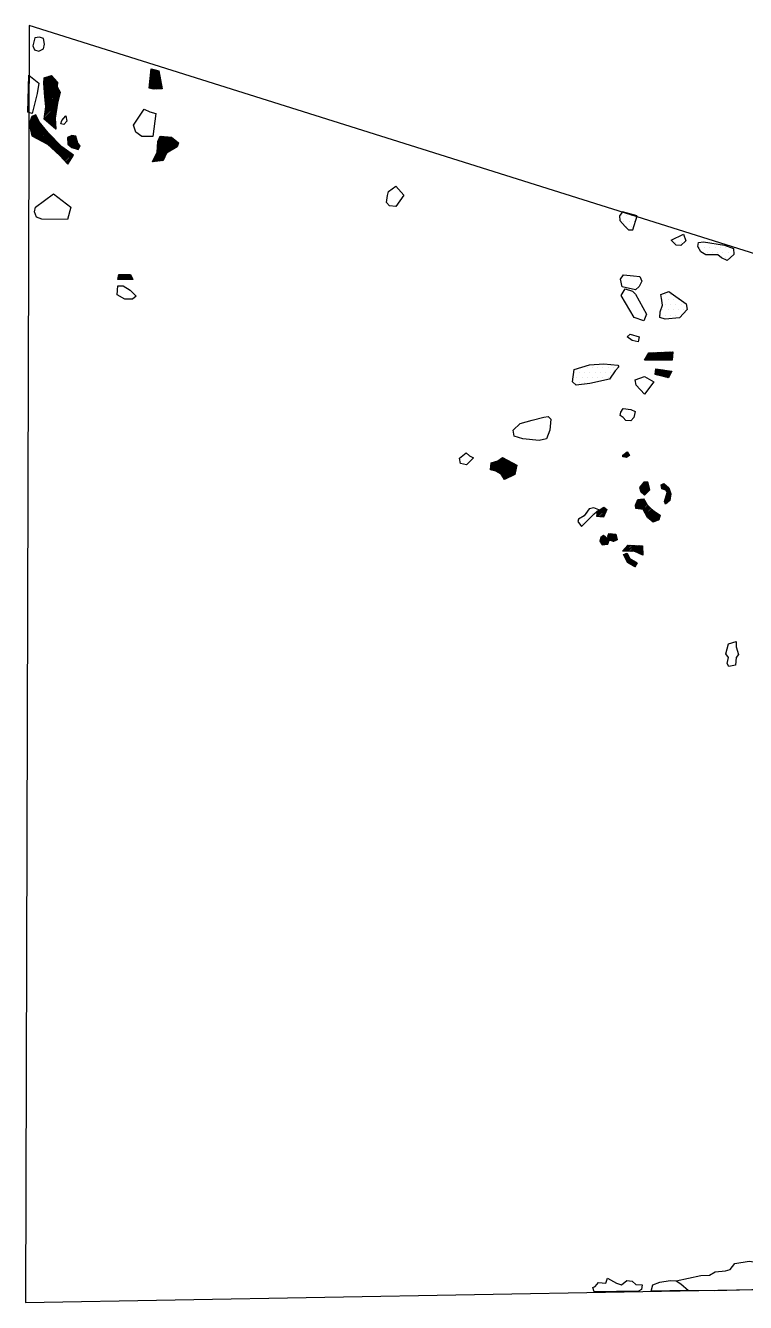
# Model space of a CAD drawing. Header units: metres. Extents: x -8.9 to -4.92, y -17.04 to -13.98.
# Drawn here: x -8.895 to -7.171, y -17.039 to -13.982 of the extents above; entities that cross this region are included whole.
import ezdxf

# ---------------------------------------------------------------- set-up
doc = ezdxf.new("R2010")
doc.units = ezdxf.units.M
doc.header["$LTSCALE"] = 25
doc.header["$MEASUREMENT"] = 0
doc.linetypes.add('STRICHPUNKTX2', pattern=[2, 1, -0.5, 0, -0.5])
doc.layers.get('0').update_dxf_attribs({"linetype": 'CONTINUOUS'})
for name, color, linetype in [('GRABUNGSGRENZE', 3, 'STRICHPUNKTX2'), ('KNOCHEN', 2, 'CONTINUOUS'), ('KNOCHENSCHRAFF', 2, 'CONTINUOUS'), ('STEINE', 4, 'CONTINUOUS'), ('STEINESCHRAFF', 4, 'CONTINUOUS')]:
    doc.layers.add(name, color=color, linetype=linetype)

# ---------------------------------------------------------------- blocks, each defined once
blk = doc.blocks.new('*X1')
at = {"color": 0}
for p, q in [((-859.81, -1411.7), (-857.5, -1409.4)), ((-859.76, -1411.31), (-857.56, -1409.1)), ((-859.72, -1410.91), (-857.75, -1408.94)), ((-859.68, -1410.51), (-858.04, -1408.87)), ((-859.63, -1410.11), (-858.32, -1408.8)), ((-859.59, -1409.72), (-858.6, -1408.73)), ((-859.54, -1409.32), (-858.88, -1408.66)), ((-859.5, -1408.92), (-859.16, -1408.58)), ((-859.46, -1408.53), (-859.44, -1408.51)), ((-885.17, -1411.96), (-883.35, -1410.15)), ((-885.14, -1412.29), (-883.16, -1410.31)), ((-885.13, -1411.57), (-883.87, -1410.31)), ((-885.11, -1412.61), (-882.99, -1410.49)), ((-885.1, -1411.19), (-884.38, -1410.47)), ((-885.09, -1412.94), (-882.82, -1410.68)), ((-885.06, -1410.8), (-884.89, -1410.63)), ((-885.06, -1413.27), (-882.65, -1410.86)), ((-885.03, -1413.59), (-882.48, -1411.05)), ((-885, -1413.92), (-882.31, -1411.23)), ((-884.98, -1414.25), (-882.15, -1411.41)), ((-884.95, -1414.57), (-881.98, -1411.6)), ((-884.92, -1414.9), (-881.91, -1411.88)), ((-884.9, -1415.23), (-881.91, -1412.24)), ((-884.87, -1415.55), (-881.91, -1412.6)), ((-859.94, -1412.89), (-857.34, -1410.3)), ((-859.89, -1412.5), (-857.39, -1410)), ((-859.86, -1413.17), (-857.29, -1410.6)), ((-859.85, -1412.1), (-857.45, -1409.7)), ((-859.58, -1413.25), (-857.23, -1410.9)), ((-859.3, -1413.32), (-857.18, -1411.2)), ((-859.03, -1413.4), (-857.13, -1411.5)), ((-858.66, -1413.38), (-857.07, -1411.8)), ((-858.28, -1413.36), (-857.02, -1412.1)), ((-857.91, -1413.34), (-856.96, -1412.4)), ((-884.84, -1415.87), (-881.88, -1412.92)), ((-884.81, -1416.2), (-881.76, -1413.15)), ((-884.8, -1418.67), (-881.56, -1415.43)), ((-884.78, -1416.52), (-881.64, -1413.38)), ((-884.75, -1416.84), (-881.51, -1413.61)), ((-884.75, -1418.26), (-881.46, -1414.98)), ((-884.72, -1417.17), (-881.39, -1413.84)), ((-884.69, -1417.85), (-881.37, -1414.52)), ((-884.68, -1417.49), (-881.27, -1414.08)), ((-857.53, -1413.32), (-856.91, -1412.7)), ((-857.16, -1413.3), (-856.86, -1413)), ((-885.02, -1420.3), (-881.92, -1417.2)), ((-884.99, -1420.62), (-881.99, -1417.62)), ((-884.97, -1419.89), (-881.86, -1416.79)), ((-884.91, -1419.49), (-881.76, -1416.33)), ((-884.86, -1419.08), (-881.66, -1415.88)), ((-884.8, -1420.79), (-882.05, -1418.04)), ((-884.61, -1420.95), (-882.12, -1418.46)), ((-888.62, -1421.78), (-886.85, -1420.01)), ((-888.56, -1422.07), (-886.73, -1420.25)), ((-888.51, -1421.32), (-886.98, -1419.78)), ((-888.5, -1422.36), (-886.61, -1420.48)), ((-888.44, -1422.66), (-886.49, -1420.71)), ((-888.38, -1422.95), (-886.37, -1420.95)), ((-888.34, -1420.79), (-887.14, -1419.59)), ((-888.32, -1423.25), (-886.25, -1421.18)), ((-888.26, -1423.54), (-886.1, -1421.38)), ((-888.2, -1423.83), (-885.94, -1421.57)), ((-888.17, -1420.27), (-887.69, -1419.78)), ((-888.14, -1424.13), (-885.78, -1421.77)), ((-884.42, -1421.12), (-882.18, -1418.88)), ((-884.23, -1421.28), (-882.25, -1419.29)), ((-884.04, -1421.44), (-882.31, -1419.71)), ((-883.86, -1421.61), (-882.37, -1420.13)), ((-883.67, -1421.77), (-882.4, -1420.51)), ((-883.48, -1421.94), (-882.38, -1420.84)), ((-883.29, -1422.1), (-882.37, -1421.18)), ((-883.1, -1422.27), (-882.35, -1421.52)), ((-888.08, -1424.42), (-885.63, -1421.97)), ((-887.93, -1424.62), (-885.47, -1422.16)), ((-887.7, -1424.74), (-885.31, -1422.36)), ((-887.47, -1424.87), (-885.15, -1422.55)), ((-887.23, -1424.99), (-885, -1422.75)), ((-887, -1425.11), (-884.84, -1422.95)), ((-886.77, -1425.24), (-884.68, -1423.14)), ((-886.54, -1425.36), (-884.52, -1423.34)), ((-886.31, -1425.48), (-884.36, -1423.53)), ((-886.08, -1425.6), (-884.21, -1423.73)), ((-885.85, -1425.73), (-884.04, -1423.92)), ((-885.62, -1425.85), (-883.87, -1424.1)), ((-885.39, -1425.97), (-883.69, -1424.28)), ((-885.16, -1426.1), (-883.52, -1424.46)), ((-884.93, -1426.22), (-883.35, -1424.64)), ((-884.7, -1426.34), (-883.17, -1424.82)), ((-882.91, -1422.43), (-882.33, -1421.86)), ((-882.72, -1422.6), (-882.32, -1422.19)), ((-882.53, -1422.76), (-882.3, -1422.53)), ((-882.35, -1422.93), (-882.29, -1422.87)), ((-879.5, -1425.03), (-879.34, -1424.87)), ((-879.48, -1425.37), (-878.65, -1424.54)), ((-879.46, -1425.7), (-878.26, -1424.5)), ((-879.44, -1426.04), (-877.97, -1424.56)), ((-879.42, -1426.37), (-877.67, -1424.62)), ((-879.31, -1426.61), (-877.44, -1424.74)), ((-857.98, -1428.26), (-854.62, -1424.91)), ((-857.95, -1427.88), (-854.95, -1424.87)), ((-857.92, -1427.5), (-855.27, -1424.84)), ((-857.89, -1427.12), (-855.59, -1424.81)), ((-857.87, -1426.73), (-855.91, -1424.77)), ((-857.84, -1426.35), (-856.23, -1424.74)), ((-857.81, -1425.97), (-856.55, -1424.71)), ((-857.59, -1425.4), (-856.87, -1424.67)), ((-857.36, -1424.81), (-857.19, -1424.64)), ((-884.47, -1426.47), (-883, -1425)), ((-884.24, -1426.59), (-882.83, -1425.18)), ((-884.06, -1426.76), (-882.65, -1425.36)), ((-883.87, -1426.93), (-882.48, -1425.54)), ((-883.68, -1427.1), (-882.31, -1425.72)), ((-883.5, -1427.26), (-882.13, -1425.9)), ((-883.31, -1427.43), (-881.96, -1426.08)), ((-883.13, -1427.6), (-881.79, -1426.26)), ((-882.94, -1427.77), (-881.61, -1426.44)), ((-882.75, -1427.93), (-881.44, -1426.62)), ((-882.57, -1428.1), (-881.26, -1426.8)), ((-882.38, -1428.27), (-881.09, -1426.98)), ((-882.2, -1428.44), (-880.92, -1427.16)), ((-882.01, -1428.6), (-880.72, -1427.32)), ((-881.82, -1428.77), (-880.52, -1427.46)), ((-881.64, -1428.94), (-880.31, -1427.61)), ((-881.45, -1429.11), (-880.1, -1427.76)), ((-881.27, -1429.27), (-879.9, -1427.9)), ((-879.12, -1426.77), (-877.36, -1425.01)), ((-878.92, -1426.93), (-877.28, -1425.29)), ((-878.73, -1427.09), (-877.2, -1425.56)), ((-878.54, -1427.25), (-877.12, -1425.83)), ((-878.32, -1427.39), (-877.04, -1426.11)), ((-878.05, -1427.47), (-876.95, -1426.37)), ((-877.78, -1427.56), (-876.78, -1426.56)), ((-877.51, -1427.64), (-876.62, -1426.75)), ((-877.25, -1427.73), (-876.45, -1426.93)), ((-876.98, -1427.82), (-876.84, -1427.68)), ((-859.08, -1430.77), (-853.81, -1425.5)), ((-858.78, -1430.12), (-854, -1425.34)), ((-858.68, -1430.73), (-853.61, -1425.66)), ((-858.46, -1429.45), (-854.2, -1425.19)), ((-858.29, -1430.69), (-853.41, -1425.82)), ((-858.15, -1428.79), (-854.4, -1425.03)), ((-857.89, -1430.64), (-853.22, -1425.97)), ((-855.39, -1428.5), (-853.02, -1426.13)), ((-854.46, -1427.93), (-853.01, -1426.47)), ((-853.54, -1427.36), (-853.18, -1427)), ((-881.1, -1429.46), (-879.69, -1428.05)), ((-880.93, -1429.65), (-879.48, -1428.2)), ((-880.76, -1429.83), (-879.27, -1428.34)), ((-880.6, -1430.02), (-879.07, -1428.49)), ((-880.43, -1430.2), (-878.86, -1428.64)), ((-880.26, -1430.39), (-878.65, -1428.78)), ((-880.09, -1430.57), (-878.45, -1428.93)), ((-879.92, -1430.76), (-878.24, -1429.07)), ((-879.76, -1430.95), (-878.18, -1429.37)), ((-879.59, -1431.13), (-878.8, -1430.34)), ((-857.49, -1430.6), (-855.86, -1428.97)), ((-857.09, -1430.56), (-856.14, -1429.61)), ((-856.7, -1430.52), (-856.42, -1430.24)), ((-879.42, -1431.32), (-879.41, -1431.31)), ((-867.38, -1458.87), (-866.29, -1457.78)), ((-867.32, -1458.46), (-866.64, -1457.78)), ((-867.26, -1458.05), (-867, -1457.79)), ((-867.11, -1458.96), (-865.93, -1457.78)), ((-866.75, -1458.96), (-865.57, -1457.78)), ((-866.4, -1458.95), (-865.22, -1457.77)), ((-866.04, -1458.95), (-864.86, -1457.77)), ((-865.69, -1458.95), (-864.51, -1457.77)), ((-865.33, -1458.95), (-864.34, -1457.95)), ((-864.98, -1458.95), (-864.22, -1458.19)), ((-864.62, -1458.95), (-864.11, -1458.43)), ((-864.27, -1458.95), (-864, -1458.68)), ((-863.92, -1458.95), (-863.89, -1458.92))]:
    blk.add_line(p, q, dxfattribs=at)
blk = doc.blocks.new('*X2')
at = {"color": 0}
for p, q in [((-741.15, -1478.31), (-739.34, -1476.5)), ((-741.04, -1477.85), (-739.71, -1476.51)), ((-740.79, -1478.31), (-738.97, -1476.48)), ((-740.54, -1477), (-740.08, -1476.53)), ((-740.44, -1478.31), (-738.6, -1476.47)), ((-740.08, -1478.3), (-738.23, -1476.45)), ((-739.73, -1478.3), (-737.86, -1476.44)), ((-739.37, -1478.3), (-737.49, -1476.42)), ((-739.02, -1478.3), (-737.13, -1476.41)), ((-738.66, -1478.3), (-736.76, -1476.39)), ((-738.31, -1478.3), (-736.39, -1476.37)), ((-737.95, -1478.29), (-736.02, -1476.36)), ((-737.6, -1478.29), (-735.65, -1476.34)), ((-737.24, -1478.29), (-735.28, -1476.33)), ((-736.89, -1478.29), (-734.91, -1476.31)), ((-736.53, -1478.29), (-734.54, -1476.3)), ((-736.18, -1478.29), (-734.49, -1476.6)), ((-735.82, -1478.28), (-734.53, -1476.99)), ((-735.47, -1478.28), (-734.56, -1477.38)), ((-735.11, -1478.28), (-734.59, -1477.76)), ((-734.76, -1478.28), (-734.63, -1478.15)), ((-738.68, -1481.5), (-737.69, -1480.51)), ((-738.65, -1481.11), (-738, -1480.46)), ((-738.61, -1480.72), (-738.31, -1480.42)), ((-738.6, -1481.77), (-737.38, -1480.55)), ((-738.32, -1481.84), (-737.07, -1480.59)), ((-738.03, -1481.91), (-736.76, -1480.64)), ((-737.75, -1481.98), (-736.45, -1480.68)), ((-737.46, -1482.04), (-736.15, -1480.73)), ((-737.18, -1482.11), (-735.84, -1480.77)), ((-736.89, -1482.18), (-735.53, -1480.82)), ((-736.6, -1482.25), (-735.22, -1480.86)), ((-736.32, -1482.32), (-734.91, -1480.91)), ((-736.03, -1482.38), (-734.96, -1481.31)), ((-735.75, -1482.45), (-735.31, -1482.02)), ((-746.47, -1501.31), (-745.46, -1500.29)), ((-746.28, -1501.47), (-745.31, -1500.5)), ((-745.98, -1501.53), (-745.17, -1500.71)), ((-745.69, -1501.58), (-745.02, -1500.92)), ((-744.92, -1501.17), (-744.88, -1501.13)), ((-778.15, -1504.35), (-775.52, -1501.72)), ((-778.11, -1503.96), (-776.65, -1502.5)), ((-778.07, -1503.57), (-777.14, -1502.63)), ((-778.03, -1504.59), (-775.13, -1501.69)), ((-778.03, -1503.17), (-777.63, -1502.77)), ((-777.75, -1504.66), (-774.9, -1501.81)), ((-777.47, -1504.73), (-774.67, -1501.93)), ((-777.19, -1504.8), (-774.44, -1502.05)), ((-776.9, -1504.87), (-774.2, -1502.17)), ((-776.68, -1505), (-773.97, -1502.29)), ((-776.46, -1505.13), (-773.74, -1502.41)), ((-776.23, -1505.26), (-773.51, -1502.53)), ((-776.01, -1505.39), (-773.27, -1502.65)), ((-775.78, -1505.52), (-773.04, -1502.77)), ((-775.59, -1505.68), (-772.81, -1502.9)), ((-775.45, -1505.89), (-772.58, -1503.02)), ((-775.31, -1506.1), (-772.34, -1503.14)), ((-775.17, -1506.32), (-772.11, -1503.26)), ((-775.03, -1506.53), (-771.88, -1503.38)), ((-774.89, -1506.75), (-771.94, -1503.8)), ((-774.42, -1506.62), (-772.05, -1504.26)), ((-773.73, -1506.29), (-772.16, -1504.72)), ((-773.04, -1505.95), (-772.27, -1505.19)), ((-742.42, -1508.92), (-741, -1507.5)), ((-742.34, -1509.2), (-740.65, -1507.51)), ((-742.26, -1509.47), (-740.46, -1507.67)), ((-742.19, -1509.75), (-740.39, -1507.95)), ((-742.03, -1509.95), (-740.31, -1508.23)), ((-741.93, -1508.08), (-741.35, -1507.5)), ((-741.84, -1510.11), (-740.24, -1508.51)), ((-741.65, -1510.27), (-740.16, -1508.78)), ((-741.46, -1510.44), (-740.08, -1509.06)), ((-741.27, -1510.6), (-740.95, -1510.28)), ((-737.27, -1508.37), (-736.81, -1507.91)), ((-737.23, -1508.68), (-736.54, -1507.99)), ((-737.18, -1508.98), (-736.34, -1508.15)), ((-736.98, -1509.14), (-736.15, -1508.31)), ((-736.73, -1509.24), (-735.96, -1508.48)), ((-736.47, -1509.34), (-735.77, -1508.64)), ((-736.41, -1511.76), (-735, -1510.34)), ((-736.25, -1511.23), (-735.06, -1510.05)), ((-736.21, -1509.43), (-735.58, -1508.8)), ((-736.08, -1510.71), (-735.16, -1509.79)), ((-736.07, -1509.65), (-735.44, -1509.01)), ((-735.94, -1509.86), (-735.34, -1509.27)), ((-735.91, -1510.19), (-735.25, -1509.53)), ((-752.64, -1515.26), (-750.95, -1513.56)), ((-743.41, -1513.09), (-741.87, -1511.55)), ((-743.37, -1513.41), (-741.54, -1511.58)), ((-743.34, -1513.73), (-741.4, -1511.79)), ((-743.25, -1512.58), (-742.26, -1511.6)), ((-743.08, -1513.83), (-741.26, -1512.01)), ((-742.97, -1511.95), (-742.66, -1511.64)), ((-742.77, -1513.87), (-741.12, -1512.22)), ((-742.45, -1513.91), (-740.99, -1512.44)), ((-742.14, -1513.95), (-740.85, -1512.65)), ((-741.83, -1513.99), (-740.71, -1512.87)), ((-741.57, -1514.08), (-740.53, -1513.05)), ((-741.45, -1514.31), (-740.36, -1513.23)), ((-741.33, -1514.55), (-740.18, -1513.4)), ((-741.21, -1514.78), (-740.01, -1513.58)), ((-736.5, -1512.2), (-735.05, -1510.75)), ((-736.39, -1512.44), (-735.11, -1511.16)), ((-736.27, -1512.68), (-735.16, -1511.57)), ((-752.71, -1515.68), (-750.75, -1513.72)), ((-752.57, -1514.83), (-751.65, -1513.91)), ((-752.43, -1515.75), (-750.56, -1513.88)), ((-752.1, -1515.78), (-750.36, -1514.04)), ((-751.77, -1515.8), (-750.52, -1514.55)), ((-751.44, -1515.82), (-750.8, -1515.18)), ((-751.11, -1515.85), (-751.08, -1515.81)), ((-741.09, -1515.02), (-739.83, -1513.76)), ((-740.97, -1515.25), (-739.65, -1513.93)), ((-740.85, -1515.48), (-739.45, -1514.09)), ((-740.73, -1515.72), (-739.25, -1514.24)), ((-740.61, -1515.95), (-739.05, -1514.4)), ((-740.41, -1516.11), (-738.86, -1514.55)), ((-740.22, -1516.27), (-738.66, -1514.71)), ((-740.02, -1516.42), (-738.44, -1514.85)), ((-739.82, -1516.58), (-738.23, -1514.99)), ((-739.63, -1516.74), (-738.02, -1515.13)), ((-739.43, -1516.89), (-737.8, -1515.26)), ((-739.23, -1517.04), (-737.59, -1515.4)), ((-738.64, -1516.81), (-737.65, -1515.83)), ((-738.06, -1516.58), (-737.8, -1516.33)), ((-752, -1521.68), (-750.84, -1520.52)), ((-751.89, -1521.23), (-751.03, -1520.37)), ((-751.85, -1521.89), (-750.64, -1520.68)), ((-751.7, -1522.09), (-750.44, -1520.84)), ((-751.55, -1522.29), (-750.25, -1520.99)), ((-751.36, -1522.46), (-750.05, -1521.15)), ((-750.97, -1522.42), (-749.85, -1521.31)), ((-750.58, -1522.38), (-749.86, -1521.67)), ((-750.18, -1522.34), (-750, -1522.16)), ((-750.07, -1520.46), (-749.43, -1519.83)), ((-749.98, -1520.73), (-749.11, -1519.86)), ((-749.92, -1519.96), (-749.76, -1519.8)), ((-749.9, -1521), (-748.79, -1519.89)), ((-749.81, -1521.26), (-748.47, -1519.92)), ((-749.61, -1521.42), (-748.15, -1519.96)), ((-749.35, -1521.51), (-748.07, -1520.23)), ((-749.09, -1521.6), (-748.01, -1520.53)), ((-748.83, -1521.69), (-747.95, -1520.82)), ((-748.34, -1521.56), (-747.89, -1521.11)), ((-746.53, -1524), (-745.13, -1522.59)), ((-746.2, -1524.01), (-744.79, -1522.61)), ((-745.86, -1524.03), (-744.45, -1522.62)), ((-745.52, -1524.04), (-744.11, -1522.63)), ((-745.18, -1524.06), (-743.77, -1522.65)), ((-744.84, -1524.08), (-743.43, -1522.66)), ((-744.51, -1524.09), (-743.09, -1522.67)), ((-744.17, -1524.11), (-742.75, -1522.69)), ((-743.83, -1524.12), (-742.41, -1522.7)), ((-743.52, -1524.17), (-742.07, -1522.71)), ((-746.33, -1524.86), (-746.26, -1524.79)), ((-746.22, -1525.09), (-745.74, -1524.62)), ((-746.1, -1525.33), (-745.38, -1524.62)), ((-745.98, -1525.57), (-745.26, -1524.85)), ((-745.87, -1525.81), (-745.15, -1525.08)), ((-745.75, -1526.05), (-745.03, -1525.32)), ((-745.64, -1526.28), (-744.91, -1525.55)), ((-745.52, -1526.52), (-744.79, -1525.79)), ((-743.27, -1524.27), (-741.79, -1522.79)), ((-743.03, -1524.38), (-741.78, -1523.13)), ((-742.79, -1524.49), (-741.77, -1523.48)), ((-742.54, -1524.6), (-741.76, -1523.82)), ((-742.3, -1524.71), (-741.75, -1524.16)), ((-742.05, -1524.82), (-741.73, -1524.5)), ((-741.81, -1524.93), (-741.72, -1524.84)), ((-745.41, -1526.76), (-744.57, -1525.92)), ((-745.18, -1526.89), (-744.35, -1526.05)), ((-744.96, -1527.02), (-744.12, -1526.18)), ((-744.73, -1527.15), (-743.9, -1526.31)), ((-744.51, -1527.27), (-743.67, -1526.44)), ((-744.28, -1527.4), (-743.45, -1526.57)), ((-744.06, -1527.53), (-743.22, -1526.7)), ((-743.83, -1527.66), (-743.17, -1527)), ((-743.61, -1527.79), (-743.54, -1527.73))]:
    blk.add_line(p, q, dxfattribs=at)
blk = doc.blocks.new('*X13')
at = {"color": 0}
for p, q in [((-746.875, -1443.75), (-746.875, -1443.75)), ((-746.25, -1445), (-746.25, -1445)), ((-745.625, -1443.75), (-745.625, -1443.75)), ((-745.625, -1446.25), (-745.625, -1446.25)), ((-745, -1445), (-745, -1445)), ((-744.375, -1443.75), (-744.375, -1443.75)), ((-744.375, -1446.25), (-744.375, -1446.25)), ((-743.75, -1445), (-743.75, -1445)), ((-743.125, -1443.75), (-743.125, -1443.75)), ((-733.125, -1448.75), (-733.125, -1448.75)), ((-731.875, -1448.75), (-731.875, -1448.75)), ((-733.75, -1450), (-733.75, -1450)), ((-732.5, -1450), (-732.5, -1450)), ((-728.125, -1451.25), (-728.125, -1451.25)), ((-727.5, -1450), (-727.5, -1450)), ((-726.875, -1451.25), (-726.875, -1451.25)), ((-725.625, -1451.25), (-725.625, -1451.25)), ((-724.375, -1451.25), (-724.375, -1451.25)), ((-723.125, -1451.25), (-723.125, -1451.25)), ((-721.875, -1451.25), (-721.875, -1451.25)), ((-727.5, -1452.5), (-727.5, -1452.5)), ((-726.25, -1452.5), (-726.25, -1452.5)), ((-725, -1452.5), (-725, -1452.5)), ((-723.75, -1452.5), (-723.75, -1452.5)), ((-722.5, -1452.5), (-722.5, -1452.5)), ((-721.875, -1453.75), (-721.875, -1453.75)), ((-721.25, -1452.5), (-721.25, -1452.5)), ((-720, -1452.5), (-720, -1452.5)), ((-714.375, -1453.75), (-714.375, -1453.75)), ((-713.75, -1455), (-713.75, -1455)), ((-713.125, -1453.75), (-713.125, -1453.75)), ((-712.5, -1455), (-712.5, -1455)), ((-711.875, -1453.75), (-711.875, -1453.75)), ((-711.25, -1455), (-711.25, -1455)), ((-710, -1455), (-710, -1455)), ((-708.75, -1455), (-708.75, -1455)), ((-707.5, -1455), (-707.5, -1455)), ((-713.125, -1456.25), (-713.125, -1456.25)), ((-711.875, -1456.25), (-711.875, -1456.25)), ((-710.625, -1456.25), (-710.625, -1456.25)), ((-709.375, -1456.25), (-709.375, -1456.25)), ((-708.125, -1456.25), (-708.125, -1456.25)), ((-736.875, -1463.75), (-736.875, -1463.75)), ((-736.25, -1462.5), (-736.25, -1462.5)), ((-735.625, -1463.75), (-735.625, -1463.75)), ((-735, -1462.5), (-735, -1462.5)), ((-734.375, -1463.75), (-734.375, -1463.75)), ((-733.125, -1463.75), (-733.125, -1463.75)), ((-737.5, -1467.5), (-737.5, -1467.5)), ((-736.875, -1466.25), (-736.875, -1466.25)), ((-736.25, -1465), (-736.25, -1465)), ((-736.25, -1467.5), (-736.25, -1467.5)), ((-735.625, -1466.25), (-735.625, -1466.25)), ((-735, -1465), (-735, -1465)), ((-735, -1467.5), (-735, -1467.5)), ((-734.375, -1466.25), (-734.375, -1466.25)), ((-733.75, -1465), (-733.75, -1465)), ((-733.75, -1467.5), (-733.75, -1467.5)), ((-733.125, -1466.25), (-733.125, -1466.25)), ((-732.5, -1465), (-732.5, -1465)), ((-732.5, -1467.5), (-732.5, -1467.5)), ((-731.875, -1466.25), (-731.875, -1466.25)), ((-758.125, -1481.25), (-758.125, -1481.25)), ((-757.5, -1482.5), (-757.5, -1482.5)), ((-756.875, -1481.25), (-756.875, -1481.25)), ((-756.25, -1480), (-756.25, -1480)), ((-756.25, -1482.5), (-756.25, -1482.5)), ((-755.625, -1481.25), (-755.625, -1481.25)), ((-755, -1480), (-755, -1480)), ((-755, -1482.5), (-755, -1482.5)), ((-754.375, -1481.25), (-754.375, -1481.25)), ((-753.75, -1480), (-753.75, -1480)), ((-753.75, -1482.5), (-753.75, -1482.5)), ((-753.125, -1481.25), (-753.125, -1481.25)), ((-752.5, -1480), (-752.5, -1480)), ((-752.5, -1482.5), (-752.5, -1482.5)), ((-751.875, -1481.25), (-751.875, -1481.25)), ((-751.25, -1480), (-751.25, -1480)), ((-751.25, -1482.5), (-751.25, -1482.5)), ((-750.625, -1481.25), (-750.625, -1481.25)), ((-750, -1480), (-750, -1480)), ((-750, -1482.5), (-750, -1482.5)), ((-749.375, -1481.25), (-749.375, -1481.25)), ((-748.75, -1480), (-748.75, -1480)), ((-758.125, -1483.75), (-758.125, -1483.75)), ((-756.875, -1483.75), (-756.875, -1483.75)), ((-755.625, -1483.75), (-755.625, -1483.75)), ((-754.375, -1483.75), (-754.375, -1483.75)), ((-755.625, -1516.25), (-755.625, -1516.25)), ((-755, -1515), (-755, -1515)), ((-753.75, -1515), (-753.75, -1515)), ((-756.25, -1517.5), (-756.25, -1517.5)), ((-601.25, -1525), (-601.25, -1525)), ((-605.625, -1526.25), (-605.625, -1526.25)), ((-605.625, -1528.75), (-605.625, -1528.75)), ((-605, -1527.5), (-605, -1527.5)), ((-604.375, -1526.25), (-604.375, -1526.25)), ((-604.375, -1528.75), (-604.375, -1528.75)), ((-603.75, -1527.5), (-603.75, -1527.5)), ((-603.125, -1526.25), (-603.125, -1526.25)), ((-603.125, -1528.75), (-603.125, -1528.75)), ((-602.5, -1527.5), (-602.5, -1527.5)), ((-601.875, -1526.25), (-601.875, -1526.25)), ((-601.875, -1528.75), (-601.875, -1528.75)), ((-601.25, -1527.5), (-601.25, -1527.5)), ((-600.625, -1526.25), (-600.625, -1526.25)), ((-600.625, -1528.75), (-600.625, -1528.75)), ((-600, -1527.5), (-600, -1527.5)), ((-599.375, -1526.25), (-599.375, -1526.25)), ((-599.375, -1528.75), (-599.375, -1528.75)), ((-598.75, -1527.5), (-598.75, -1527.5)), ((-598.125, -1528.75), (-598.125, -1528.75)), ((-597.5, -1527.5), (-597.5, -1527.5)), ((-596.875, -1528.75), (-596.875, -1528.75)), ((-605, -1530), (-605, -1530)), ((-603.75, -1530), (-603.75, -1530)), ((-602.5, -1530), (-602.5, -1530)), ((-601.875, -1531.25), (-601.875, -1531.25)), ((-601.25, -1530), (-601.25, -1530)), ((-600.625, -1531.25), (-600.625, -1531.25)), ((-600, -1530), (-600, -1530)), ((-599.375, -1531.25), (-599.375, -1531.25)), ((-598.75, -1530), (-598.75, -1530)), ((-598.125, -1531.25), (-598.125, -1531.25)), ((-597.5, -1530), (-597.5, -1530)), ((-600, -1532.5), (-600, -1532.5)), ((-586.25, -1537.5), (-586.25, -1537.5)), ((-585, -1537.5), (-585, -1537.5)), ((-583.75, -1537.5), (-583.75, -1537.5)), ((-585.625, -1538.75), (-585.625, -1538.75)), ((-585, -1540), (-585, -1540)), ((-584.375, -1538.75), (-584.375, -1538.75)), ((-583.75, -1540), (-583.75, -1540)), ((-583.125, -1538.75), (-583.125, -1538.75)), ((-582.5, -1540), (-582.5, -1540)), ((-584.375, -1541.25), (-584.375, -1541.25)), ((-583.75, -1542.5), (-583.75, -1542.5)), ((-583.125, -1541.25), (-583.125, -1541.25)), ((-583.125, -1543.75), (-583.125, -1543.75)), ((-582.5, -1542.5), (-582.5, -1542.5)), ((-581.875, -1541.25), (-581.875, -1541.25)), ((-581.875, -1543.75), (-581.875, -1543.75)), ((-581.25, -1542.5), (-581.25, -1542.5)), ((-580.625, -1543.75), (-580.625, -1543.75)), ((-582.5, -1545), (-582.5, -1545)), ((-581.25, -1545), (-581.25, -1545)), ((-623.75, -1552.5), (-623.75, -1552.5)), ((-622.5, -1552.5), (-622.5, -1552.5)), ((-621.875, -1551.25), (-621.875, -1551.25)), ((-621.25, -1552.5), (-621.25, -1552.5)), ((-620, -1552.5), (-620, -1552.5)), ((-586.25, -1552.5), (-586.25, -1552.5)), ((-585.625, -1551.25), (-585.625, -1551.25)), ((-585, -1552.5), (-585, -1552.5)), ((-584.375, -1551.25), (-584.375, -1551.25)), ((-583.75, -1552.5), (-583.75, -1552.5)), ((-583.125, -1551.25), (-583.125, -1551.25)), ((-582.5, -1552.5), (-582.5, -1552.5)), ((-581.875, -1551.25), (-581.875, -1551.25)), ((-581.25, -1552.5), (-581.25, -1552.5)), ((-580.625, -1551.25), (-580.625, -1551.25)), ((-580, -1552.5), (-580, -1552.5)), ((-578.75, -1552.5), (-578.75, -1552.5)), ((-624.375, -1553.75), (-624.375, -1553.75)), ((-623.75, -1555), (-623.75, -1555)), ((-623.125, -1553.75), (-623.125, -1553.75)), ((-622.5, -1555), (-622.5, -1555)), ((-621.875, -1553.75), (-621.875, -1553.75)), ((-621.25, -1555), (-621.25, -1555)), ((-620.625, -1553.75), (-620.625, -1553.75)), ((-584.375, -1553.75), (-584.375, -1553.75)), ((-583.125, -1553.75), (-583.125, -1553.75)), ((-581.875, -1553.75), (-581.875, -1553.75)), ((-580.625, -1553.75), (-580.625, -1553.75)), ((-580, -1555), (-580, -1555)), ((-579.375, -1553.75), (-579.375, -1553.75)), ((-676.875, -1558.75), (-676.875, -1558.75)), ((-675.625, -1558.75), (-675.625, -1558.75)), ((-674.375, -1558.75), (-674.375, -1558.75)), ((-673.125, -1558.75), (-673.125, -1558.75)), ((-671.875, -1558.75), (-671.875, -1558.75)), ((-676.25, -1560), (-676.25, -1560)), ((-675.625, -1561.25), (-675.625, -1561.25)), ((-675, -1560), (-675, -1560)), ((-675, -1562.5), (-675, -1562.5)), ((-674.375, -1561.25), (-674.375, -1561.25)), ((-673.75, -1560), (-673.75, -1560)), ((-673.125, -1561.25), (-673.125, -1561.25)), ((-672.5, -1560), (-672.5, -1560)), ((-626.25, -1562.5), (-626.25, -1562.5)), ((-618.75, -1562.5), (-618.75, -1562.5)), ((-618.125, -1561.25), (-618.125, -1561.25)), ((-617.5, -1562.5), (-617.5, -1562.5)), ((-661.875, -1571.25), (-661.875, -1571.25)), ((-660.625, -1571.25), (-660.625, -1571.25)), ((-660, -1570), (-660, -1570)), ((-659.375, -1571.25), (-659.375, -1571.25)), ((-658.125, -1571.25), (-658.125, -1571.25)), ((-656.875, -1571.25), (-656.875, -1571.25)), ((-664.375, -1573.75), (-664.375, -1573.75)), ((-663.75, -1572.5), (-663.75, -1572.5)), ((-663.125, -1573.75), (-663.125, -1573.75)), ((-662.5, -1572.5), (-662.5, -1572.5)), ((-661.875, -1573.75), (-661.875, -1573.75)), ((-661.25, -1572.5), (-661.25, -1572.5)), ((-660.625, -1573.75), (-660.625, -1573.75)), ((-660, -1572.5), (-660, -1572.5)), ((-659.375, -1573.75), (-659.375, -1573.75)), ((-658.75, -1572.5), (-658.75, -1572.5)), ((-658.125, -1573.75), (-658.125, -1573.75)), ((-657.5, -1572.5), (-657.5, -1572.5)), ((-656.875, -1573.75), (-656.875, -1573.75)), ((-656.25, -1572.5), (-656.25, -1572.5)), ((-655.625, -1573.75), (-655.625, -1573.75)), ((-655, -1572.5), (-655, -1572.5)), ((-654.375, -1573.75), (-654.375, -1573.75)), ((-653.125, -1573.75), (-653.125, -1573.75)), ((-651.875, -1573.75), (-651.875, -1573.75)), ((-638.125, -1573.75), (-638.125, -1573.75)), ((-636.875, -1573.75), (-636.875, -1573.75)), ((-636.25, -1572.5), (-636.25, -1572.5)), ((-635.625, -1573.75), (-635.625, -1573.75)), ((-635, -1572.5), (-635, -1572.5)), ((-661.25, -1575), (-661.25, -1575)), ((-660, -1575), (-660, -1575)), ((-658.75, -1575), (-658.75, -1575)), ((-657.5, -1575), (-657.5, -1575)), ((-656.875, -1576.25), (-656.875, -1576.25)), ((-656.25, -1575), (-656.25, -1575)), ((-655, -1575), (-655, -1575)), ((-653.75, -1575), (-653.75, -1575)), ((-657.5, -1580), (-657.5, -1580)), ((-656.875, -1578.75), (-656.875, -1578.75)), ((-656.25, -1580), (-656.25, -1580)), ((-655, -1580), (-655, -1580)), ((-523.125, -1583.75), (-523.125, -1583.75)), ((-525.625, -1586.25), (-525.625, -1586.25)), ((-525, -1585), (-525, -1585)), ((-524.375, -1586.25), (-524.375, -1586.25)), ((-523.75, -1585), (-523.75, -1585)), ((-523.125, -1586.25), (-523.125, -1586.25)), ((-522.5, -1585), (-522.5, -1585)), ((-525, -1587.5), (-525, -1587.5)), ((-524.375, -1588.75), (-524.375, -1588.75)), ((-523.75, -1587.5), (-523.75, -1587.5)), ((-523.125, -1588.75), (-523.125, -1588.75)), ((-522.5, -1587.5), (-522.5, -1587.5)), ((-583.125, -1616.25), (-583.125, -1616.25)), ((-581.875, -1616.25), (-581.875, -1616.25)), ((-593.125, -1628.75), (-593.125, -1628.75)), ((-591.875, -1628.75), (-591.875, -1628.75)), ((-590.625, -1628.75), (-590.625, -1628.75)), ((-589.375, -1628.75), (-589.375, -1628.75)), ((-588.125, -1628.75), (-588.125, -1628.75)), ((-595, -1632.5), (-595, -1632.5)), ((-594.375, -1631.25), (-594.375, -1631.25)), ((-593.75, -1630), (-593.75, -1630)), ((-593.75, -1632.5), (-593.75, -1632.5)), ((-593.125, -1631.25), (-593.125, -1631.25)), ((-592.5, -1630), (-592.5, -1630)), ((-592.5, -1632.5), (-592.5, -1632.5)), ((-591.875, -1631.25), (-591.875, -1631.25)), ((-591.25, -1630), (-591.25, -1630)), ((-591.25, -1632.5), (-591.25, -1632.5)), ((-590.625, -1631.25), (-590.625, -1631.25)), ((-590, -1630), (-590, -1630)), ((-590, -1632.5), (-590, -1632.5)), ((-589.375, -1631.25), (-589.375, -1631.25)), ((-588.75, -1630), (-588.75, -1630)), ((-588.75, -1632.5), (-588.75, -1632.5)), ((-588.125, -1631.25), (-588.125, -1631.25)), ((-587.5, -1630), (-587.5, -1630)), ((-587.5, -1632.5), (-587.5, -1632.5)), ((-586.875, -1631.25), (-586.875, -1631.25)), ((-586.25, -1632.5), (-586.25, -1632.5)), ((-533.125, -1631.25), (-533.125, -1631.25)), ((-532.5, -1630), (-532.5, -1630)), ((-531.875, -1631.25), (-531.875, -1631.25)), ((-531.25, -1630), (-531.25, -1630)), ((-530.625, -1631.25), (-530.625, -1631.25)), ((-594.375, -1633.75), (-594.375, -1633.75)), ((-593.125, -1633.75), (-593.125, -1633.75)), ((-592.5, -1635), (-592.5, -1635)), ((-591.875, -1633.75), (-591.875, -1633.75)), ((-591.25, -1635), (-591.25, -1635)), ((-590.625, -1633.75), (-590.625, -1633.75)), ((-590, -1635), (-590, -1635)), ((-589.375, -1633.75), (-589.375, -1633.75)), ((-588.75, -1635), (-588.75, -1635)), ((-588.125, -1633.75), (-588.125, -1633.75)), ((-587.5, -1635), (-587.5, -1635)), ((-586.875, -1633.75), (-586.875, -1633.75)), ((-538.75, -1635), (-538.75, -1635)), ((-538.125, -1633.75), (-538.125, -1633.75)), ((-537.5, -1635), (-537.5, -1635)), ((-536.875, -1633.75), (-536.875, -1633.75)), ((-591.875, -1636.25), (-591.875, -1636.25)), ((-591.25, -1637.5), (-591.25, -1637.5)), ((-590.625, -1636.25), (-590.625, -1636.25)), ((-590, -1637.5), (-590, -1637.5)), ((-589.375, -1636.25), (-589.375, -1636.25)), ((-588.75, -1637.5), (-588.75, -1637.5)), ((-588.125, -1636.25), (-588.125, -1636.25))]:
    blk.add_line(p, q, dxfattribs=at)

msp = doc.modelspace()

# ---------------------------------------------------------------- linework, layer by layer
at = {"layer": 'GRABUNGSGRENZE', "flags": 128}
msp.add_lwpolyline([(-8.8867, -13.9816), (-8.8953, -17.0393), (-4.93, -16.969), (-4.9238, -15.2288), (-8.8867, -13.9816)], dxfattribs=at)
at = {"layer": 'KNOCHEN'}
for points in [[(-8.5946, -14.0851), (-8.5758, -14.0899), (-8.5681, -14.1328), (-8.59, -14.134), (-8.5996, -14.1314), (-8.5946, -14.0851)], [(-8.8506, -14.2056), (-8.8467, -14.1766), (-8.849, -14.1521), (-8.8517, -14.1195), (-8.8505, -14.1068), (-8.8331, -14.1014), (-8.819, -14.1168), (-8.8192, -14.1285), (-8.8127, -14.1408), (-8.8186, -14.1677), (-8.8241, -14.2033), (-8.8228, -14.2298), (-8.8506, -14.2056)], [(-8.7807, -14.2919), (-8.8085, -14.2723), (-8.8412, -14.2383), (-8.8624, -14.2121), (-8.8708, -14.1957), (-8.8806, -14.1992), (-8.8864, -14.2169), (-8.8806, -14.2455), (-8.8426, -14.2658), (-8.8128, -14.2926), (-8.7942, -14.3132), (-8.7807, -14.2919)], [(-8.7642, -14.2697), (-8.7697, -14.2635), (-8.7746, -14.2467), (-8.7848, -14.2445), (-8.795, -14.2495), (-8.7942, -14.2653), (-8.7841, -14.2736), (-8.7693, -14.2783), (-8.7642, -14.2697)], [(-8.5909, -14.3078), (-8.5799, -14.2844), (-8.5781, -14.2595), (-8.5729, -14.2463), (-8.5454, -14.2492), (-8.5292, -14.2621), (-8.5324, -14.2717), (-8.5575, -14.2872), (-8.5654, -14.305), (-8.5909, -14.3078)], [(-8.6722, -14.5779), (-8.6442, -14.5777), (-8.6387, -14.5895), (-8.6739, -14.5896), (-8.6722, -14.5779)], [(-7.4028, -14.7654), (-7.3447, -14.7629), (-7.3464, -14.7828), (-7.4131, -14.7831), (-7.4028, -14.7654)], [(-7.3858, -14.8038), (-7.3477, -14.8093), (-7.3555, -14.825), (-7.387, -14.8175), (-7.3858, -14.8038)], [(-7.4547, -15.0027), (-7.4487, -15.0114), (-7.4564, -15.0159), (-7.4645, -15.0143), (-7.465, -15.0102), (-7.4547, -15.0027)], [(-7.78, -15.0287), (-7.7642, -15.0243), (-7.7534, -15.0158), (-7.7185, -15.034), (-7.7238, -15.0563), (-7.7484, -15.0683), (-7.7564, -15.056), (-7.769, -15.0487), (-7.7817, -15.0455), (-7.78, -15.0287)], [(-7.4126, -15.1061), (-7.4002, -15.093), (-7.4051, -15.0751), (-7.4148, -15.075), (-7.4246, -15.0876), (-7.4216, -15.0983), (-7.4126, -15.1061)], [(-7.3669, -15.0785), (-7.3548, -15.0889), (-7.3499, -15.1027), (-7.3521, -15.119), (-7.3624, -15.1275), (-7.3654, -15.1214), (-7.3585, -15.1), (-7.362, -15.0944), (-7.3716, -15.0907), (-7.3731, -15.0815), (-7.3669, -15.0785)], [(-7.5272, -15.1573), (-7.5251, -15.1446), (-7.5102, -15.1351), (-7.5031, -15.1407), (-7.5109, -15.1585), (-7.5272, -15.1573)], [(-7.416, -15.1402), (-7.4333, -15.1379), (-7.4342, -15.1298), (-7.4285, -15.1166), (-7.4157, -15.1152), (-7.4072, -15.1285), (-7.3971, -15.1388), (-7.3865, -15.1471), (-7.3754, -15.1544), (-7.3786, -15.165), (-7.3924, -15.1705), (-7.406, -15.1596), (-7.416, -15.1402)], [(-7.4978, -15.2137), (-7.5114, -15.2028), (-7.5176, -15.2078), (-7.5202, -15.2165), (-7.5142, -15.2247), (-7.5004, -15.2233), (-7.4978, -15.2137)], [(-7.5007, -15.2045), (-7.4986, -15.1979), (-7.4813, -15.1996), (-7.4784, -15.2134), (-7.4871, -15.2173), (-7.4978, -15.2137), (-7.5007, -15.2045)], [(-7.4655, -15.24), (-7.4531, -15.2259), (-7.418, -15.2273), (-7.4172, -15.2497), (-7.4359, -15.2413), (-7.4655, -15.24)], [(-7.4635, -15.2482), (-7.4543, -15.2452), (-7.4478, -15.258), (-7.4306, -15.2679), (-7.4358, -15.278), (-7.454, -15.2676), (-7.4635, -15.2482)]]:
    msp.add_lwpolyline(points, dxfattribs=at)
at = {"layer": 'STEINE'}
for points in [[(-8.8777, -14.0301), (-8.8737, -14.0398), (-8.8636, -14.043), (-8.8523, -14.0375), (-8.8496, -14.0258), (-8.852, -14.0125), (-8.8617, -14.0093), (-8.8729, -14.0113), (-8.8777, -14.0301)], [(-8.8871, -14.1008), (-8.8634, -14.1194), (-8.8672, -14.1443), (-8.8795, -14.192), (-8.8896, -14.1894), (-8.8871, -14.1008)], [(-8.6109, -14.1822), (-8.5977, -14.1885), (-8.583, -14.1922), (-8.5907, -14.2476), (-8.6167, -14.2469), (-8.6308, -14.2365), (-8.6368, -14.2201), (-8.6109, -14.1822)], [(-8.8088, -14.2091), (-8.7985, -14.1975), (-8.7966, -14.2108), (-8.8038, -14.2183), (-8.811, -14.2172), (-8.8088, -14.2091), (-8.7985, -14.1975)], [(-8.0082, -14.3665), (-7.9896, -14.3876), (-8.0082, -14.4149), (-8.0235, -14.4132), (-8.031, -14.4055), (-8.0288, -14.3882), (-8.0257, -14.3791), (-8.0082, -14.3665)], [(-8.8281, -14.3846), (-8.7866, -14.4167), (-8.7951, -14.4461), (-8.8567, -14.4455), (-8.8694, -14.4402), (-8.8739, -14.4275), (-8.8712, -14.4163), (-8.8281, -14.3846)], [(-7.4653, -14.4275), (-7.4725, -14.4371), (-7.4717, -14.4488), (-7.4596, -14.4627), (-7.451, -14.4709), (-7.4408, -14.4705), (-7.4308, -14.437), (-7.4653, -14.4275)], [(-7.3489, -14.4955), (-7.3192, -14.4815), (-7.3138, -14.4974), (-7.3261, -14.5079), (-7.3373, -14.5078), (-7.3489, -14.4955)], [(-7.2211, -14.5075), (-7.1998, -14.5154), (-7.199, -14.5297), (-7.2149, -14.5443), (-7.2286, -14.5375), (-7.2372, -14.5308), (-7.2662, -14.5305), (-7.2784, -14.5232), (-7.2854, -14.5109), (-7.2837, -14.5013), (-7.2715, -14.4993), (-7.2211, -14.5075)], [(-7.4634, -14.5783), (-7.439, -14.5811), (-7.4242, -14.5828), (-7.4192, -14.5935), (-7.4255, -14.6062), (-7.4347, -14.6142), (-7.4662, -14.6073), (-7.4706, -14.5889), (-7.4634, -14.5783)], [(-8.6741, -14.6049), (-8.6618, -14.605), (-8.6451, -14.6154), (-8.6305, -14.6293), (-8.6393, -14.6368), (-8.6576, -14.6371), (-8.6758, -14.6262), (-8.6741, -14.6049)], [(-7.469, -14.6281), (-7.4592, -14.6124), (-7.4414, -14.6177), (-7.4343, -14.6249), (-7.4084, -14.6726), (-7.4147, -14.6888), (-7.4375, -14.6804), (-7.469, -14.6281)], [(-7.3543, -14.6187), (-7.3128, -14.6482), (-7.3109, -14.6614), (-7.3295, -14.6816), (-7.3637, -14.6848), (-7.3759, -14.6806), (-7.3757, -14.6673), (-7.3699, -14.6511), (-7.3718, -14.6399), (-7.3742, -14.6256), (-7.3543, -14.6187)], [(-7.4548, -14.7271), (-7.4471, -14.7206), (-7.4258, -14.7269), (-7.4279, -14.7391), (-7.4427, -14.7354), (-7.4548, -14.7271)], [(-7.581, -14.8052), (-7.5447, -14.7939), (-7.5105, -14.7917), (-7.4769, -14.7946), (-7.4744, -14.7992), (-7.4832, -14.8083), (-7.4967, -14.828), (-7.5441, -14.8387), (-7.5768, -14.843), (-7.5854, -14.8347), (-7.581, -14.8052)], [(-7.435, -14.8302), (-7.413, -14.8218), (-7.3903, -14.8348), (-7.413, -14.8641), (-7.4331, -14.843), (-7.435, -14.8302)], [(-7.6438, -14.9181), (-7.6373, -14.9238), (-7.6396, -14.9508), (-7.648, -14.9711), (-7.6653, -14.975), (-7.7045, -14.971), (-7.7253, -14.9646), (-7.7272, -14.9503), (-7.7108, -14.9347), (-7.6821, -14.9269), (-7.654, -14.9195), (-7.6438, -14.9181)], [(-7.4638, -14.8987), (-7.4455, -14.9014), (-7.4354, -14.9061), (-7.4381, -14.9204), (-7.4458, -14.9279), (-7.4575, -14.9273), (-7.464, -14.9201), (-7.4711, -14.9154), (-7.4695, -14.9073), (-7.4638, -14.8987)], [(-7.8404, -15.0046), (-7.8323, -15.0119), (-7.8222, -15.0166), (-7.8392, -15.0337), (-7.8534, -15.0305), (-7.8558, -15.0172), (-7.8404, -15.0046)], [(-7.2121, -15.4618), (-7.1932, -15.4564), (-7.1934, -15.4696), (-7.188, -15.4875), (-7.1936, -15.4946), (-7.1949, -15.5134), (-7.2112, -15.5163), (-7.2147, -15.5091), (-7.2115, -15.4949), (-7.218, -15.4862), (-7.2121, -15.4618)], [(-7.3372, -16.9872), (-7.278, -16.9746), (-7.2571, -16.9738), (-7.2437, -16.9658), (-7.2188, -16.9635), (-7.2075, -16.96), (-7.1967, -16.9459), (-7.162, -16.9402), (-7.135, -16.9445), (-7.1127, -16.9519), (-7.0758, -16.9803), (-7.0514, -16.9831), (-7.0459, -16.9944), (-7.0368, -17.0062), (-7.2453, -17.0116), (-7.3074, -17.0109)], [(-7.4799, -16.9928), (-7.4682, -16.997), (-7.4549, -16.9869), (-7.4427, -16.9886), (-7.4336, -16.9963), (-7.4188, -16.997), (-7.42, -17.0082), (-7.4271, -17.0122), (-7.5336, -17.0136), (-7.5366, -17.0033), (-7.5309, -17.0009), (-7.5232, -16.9918), (-7.5059, -16.993), (-7.5017, -16.9813), (-7.4799, -16.9928)], [(-7.3966, -17.012), (-7.3933, -16.9973), (-7.376, -16.9908), (-7.3515, -16.987), (-7.3372, -16.9872), (-7.3256, -16.9949), (-7.3074, -17.0109), (-7.3966, -17.012)]]:
    msp.add_lwpolyline(points, dxfattribs=at)
msp.add_lwpolyline([(-7.5637, -15.1814), (-7.5338, -15.1511), (-7.5225, -15.1416), (-7.5341, -15.1363), (-7.5454, -15.1388), (-7.5573, -15.156), (-7.5706, -15.164), (-7.5727, -15.1695)], close=True, dxfattribs=at)

# ---------------------------------------------------------------- block references
at = {"layer": 'KNOCHENSCHRAFF', "xscale": 0.01, "yscale": 0.01, "zscale": 0.01}
for name in ['*X1', '*X2']:
    msp.add_blockref(name, (0, 0), dxfattribs=at)
at = {"layer": 'STEINESCHRAFF', "xscale": 0.01, "yscale": 0.01, "zscale": 0.01}
msp.add_blockref('*X13', (0, 0), dxfattribs=at)

doc.saveas('drawing.dxf')
